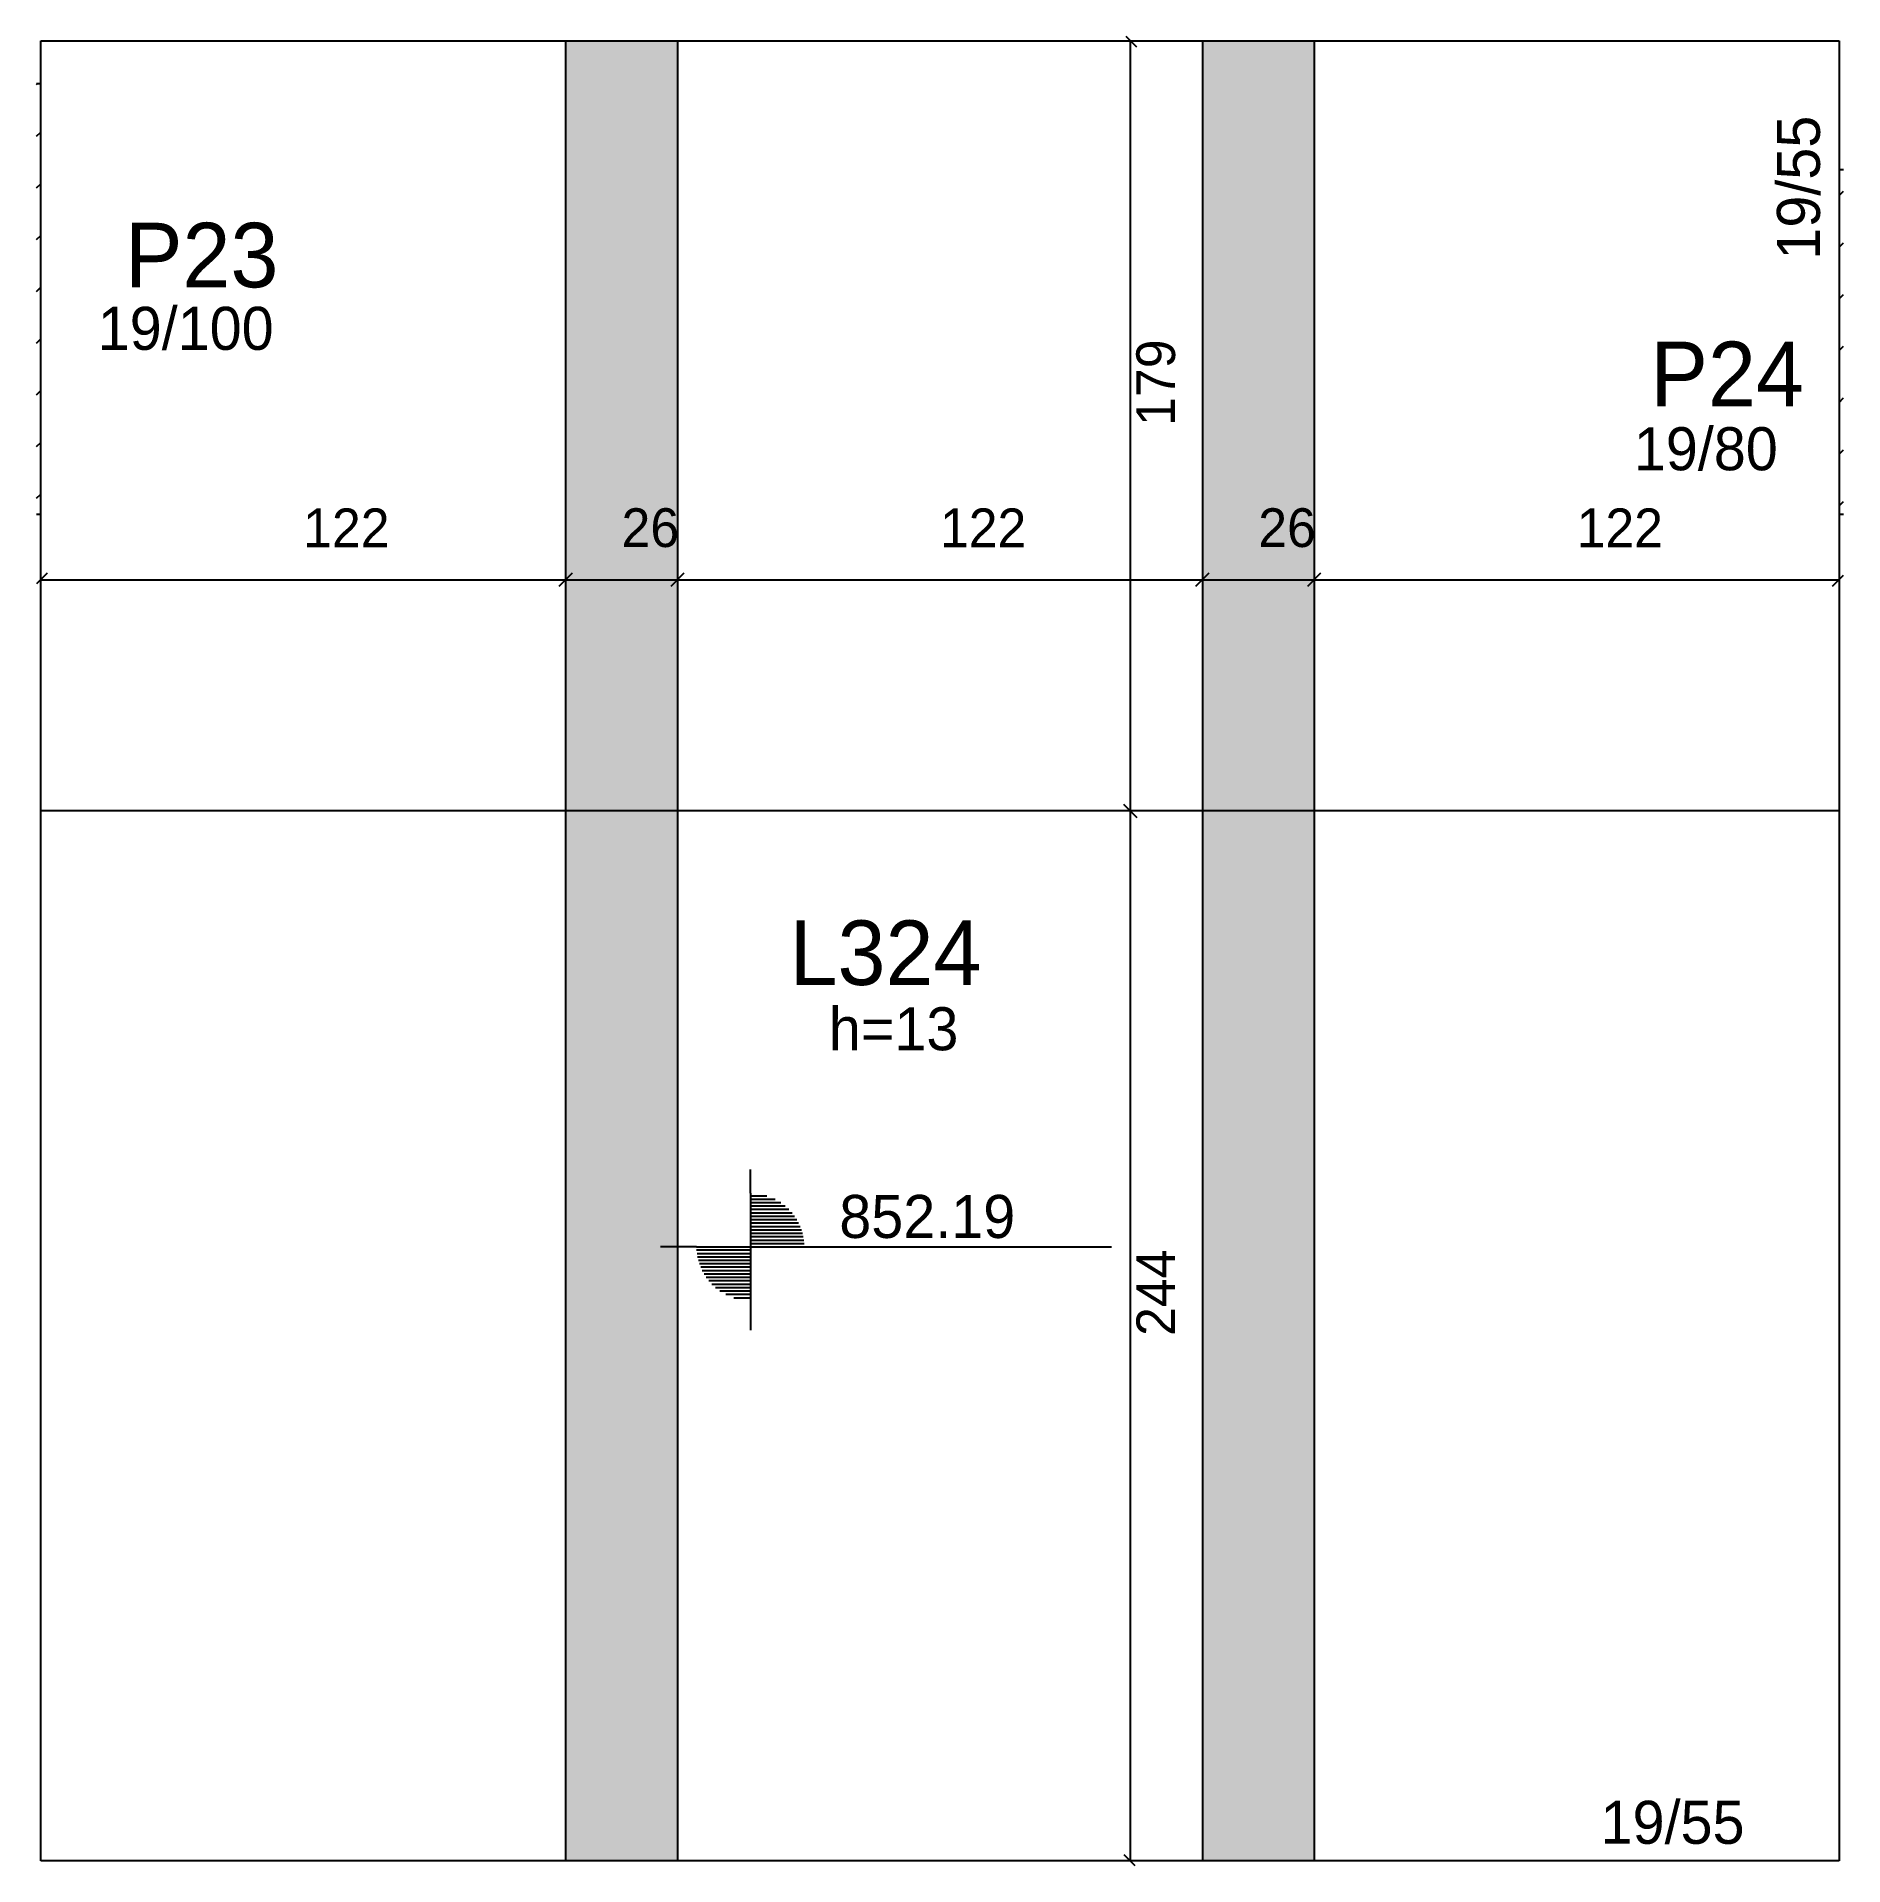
# Model space of a CAD drawing. Header units: metres. Extents: x 4914 to 5334, y 1667 to 2092.
import ezdxf

# ---------------------------------------------------------------- set-up
doc = ezdxf.new("R2010")
doc.units = ezdxf.units.M
for name, color, linetype in [('3', 7, 'Continuous'), ('4', 7, 'Continuous'), ('7', 7, 'Continuous'), ('9', 7, 'Continuous'), ('Hachura', 7, 'Continuous'), ('Painéis', 7, 'Continuous')]:
    doc.layers.add(name, color=color, linetype=linetype)

msp = doc.modelspace()

# ---------------------------------------------------------------- hatches: boundary and pattern name
at = {"layer": '9'}
h = msp.add_hatch(color=7, dxfattribs=at)
h.dxf.hatch_style = 1
h.paths.add_polyline_path([(5333.07, 1890.94), (5333.07, 1890.94), (5333.07, 2090.94), (5333.07, 2090.94), (5333.07, 1890.94)])
at = {"layer": 'Hachura'}
h = msp.add_hatch(color=7, dxfattribs=at)
h.dxf.hatch_style = 1
h.paths.add_polyline_path([(5037.08, 1667.94), (5063.08, 1667.94), (5063.08, 2090.94), (5037.08, 2090.94), (5037.08, 1667.94)])
h = msp.add_hatch(color=7, dxfattribs=at)
h.dxf.hatch_style = 1
h.paths.add_polyline_path([(5185.08, 1667.94), (5211.08, 1667.94), (5211.08, 2090.94), (5185.08, 2090.94), (5185.08, 1667.94)])

# ---------------------------------------------------------------- linework, layer by layer
at = {"layer": '3', "color": 3, "lineweight": 25}
for p, q in [((4914.1, 2080.78), (4914.26, 2080.94)), ((4914.1, 2068.76), (4915.07, 2069.72)), ((4914.1, 2056.73), (4915.07, 2057.7)), ((5333.07, 2054.97), (5334.1, 2056.01)), ((4914.1, 2044.71), (4915.07, 2045.68)), ((5333.07, 2042.95), (5334.1, 2043.98)), ((4914.1, 2032.69), (4915.07, 2033.66)), ((5333.07, 2030.93), (5334.1, 2031.96)), ((4914.1, 2020.67), (4915.07, 2021.64)), ((5333.07, 2018.91), (5334.1, 2019.94)), ((4914.1, 2008.65), (4915.07, 2009.62)), ((5333.07, 2006.89), (5334.1, 2007.92)), ((4914.1, 1996.63), (4915.07, 1997.6)), ((5333.07, 1994.87), (5334.1, 1995.9)), ((4914.1, 1984.61), (4915.07, 1985.58)), ((5333.07, 1982.85), (5334.1, 1983.88)), ((5080.03, 1823.15), (5080.03, 1828.65)), ((5080.03, 1823.15), (5080.03, 1798.15)), ((5080.03, 1822.54), (5083.88, 1822.54)), ((5080.03, 1821.75), (5085.78, 1821.75)), ((5080.03, 1820.95), (5087.1, 1820.95)), ((5080.03, 1820.16), (5088.14, 1820.16)), ((5080.03, 1819.37), (5088.99, 1819.37)), ((5080.03, 1818.57), (5089.7, 1818.57)), ((5080.03, 1817.78), (5090.3, 1817.78)), ((5080.03, 1816.99), (5090.8, 1816.99)), ((5080.03, 1816.2), (5091.23, 1816.2)), ((5080.03, 1815.4), (5091.59, 1815.4)), ((5067.53, 1810.65), (5059.11, 1810.65)), ((5067.53, 1810.65), (5092.53, 1810.65)), ((5080.03, 1814.61), (5091.89, 1814.61)), ((5080.03, 1813.82), (5092.12, 1813.82)), ((5080.03, 1813.02), (5092.3, 1813.02)), ((5080.03, 1812.23), (5092.43, 1812.23)), ((5080.03, 1811.44), (5092.53, 1811.44)), ((5092.53, 1810.65), (5163.96, 1810.65)), ((5080.03, 1809.85), (5067.53, 1809.85)), ((5080.03, 1809.06), (5067.63, 1809.06)), ((5080.03, 1808.27), (5067.76, 1808.27)), ((5080.03, 1807.47), (5067.94, 1807.47)), ((5080.03, 1806.68), (5068.18, 1806.68)), ((5080.03, 1805.89), (5068.47, 1805.89)), ((5080.03, 1805.1), (5068.83, 1805.1)), ((5080.03, 1804.3), (5069.26, 1804.3)), ((5080.03, 1803.51), (5069.77, 1803.51)), ((5080.03, 1802.72), (5070.37, 1802.72)), ((5080.03, 1801.92), (5071.08, 1801.92)), ((5080.03, 1801.13), (5071.92, 1801.13)), ((5080.03, 1800.34), (5072.96, 1800.34)), ((5080.03, 1799.55), (5074.28, 1799.55)), ((5080.03, 1798.75), (5076.18, 1798.75)), ((5080.03, 1798.15), (5080.03, 1791.28))]:
    msp.add_line(p, q, dxfattribs=at)
for points in [[(4915.07, 2090.94), (5333.07, 2090.94)], [(4915.07, 2080.94), (4915.07, 2090.94)], [(5333.07, 2090.94), (5333.07, 2060.94)], [(4915.07, 1667.94), (4915.07, 1980.94)], [(5333.07, 1980.94), (5333.07, 1667.94)], [(5333.07, 1667.94), (4915.07, 1667.94)]]:
    msp.add_lwpolyline(points, dxfattribs=at)
at = {"layer": '7', "color": 7, "lineweight": 25}
for points in [[(4915.07, 2080.94), (4914.1, 2080.94)], [(4915.07, 1980.94), (4915.07, 2080.94)], [(5334.1, 2060.94), (5333.07, 2060.94)], [(5333.07, 2060.94), (5333.07, 1980.94)], [(4914.1, 1980.94), (4915.07, 1980.94)], [(5333.07, 1980.94), (5334.1, 1980.94)]]:
    msp.add_lwpolyline(points, dxfattribs=at)
at = {"layer": 'Painéis', "color": 0, "lineweight": 25}
for p, q in [((5169.83, 2089.44), (5167.37, 2091.9)), ((4916.57, 1967.19), (4914.1, 1964.72)), ((5035.58, 1964.19), (5038.58, 1967.19)), ((5038.58, 1967.19), (5035.58, 1964.19)), ((5061.58, 1964.19), (5064.58, 1967.19)), ((5064.58, 1967.19), (5061.58, 1964.19)), ((5183.58, 1964.19), (5186.58, 1967.19)), ((5186.58, 1967.19), (5183.58, 1964.19)), ((5209.58, 1964.19), (5212.58, 1967.19)), ((5212.58, 1967.19), (5209.58, 1964.19)), ((5331.57, 1964.19), (5334.1, 1966.72)), ((5166.83, 1913.44), (5169.83, 1910.44)), ((5169.83, 1910.44), (5166.83, 1913.44)), ((5166.83, 1669.44), (5169.37, 1666.9))]:
    msp.add_line(p, q, dxfattribs=at)
at = {"layer": 'Painéis', "color": 200, "lineweight": 25}
for p, q in [((5037.08, 2090.94), (5037.08, 1667.94)), ((5063.08, 2090.94), (5063.08, 1667.94)), ((5185.08, 2090.94), (5185.08, 1667.94)), ((5211.08, 2090.94), (5211.08, 1667.94)), ((5332.98, 1911.94), (4914.98, 1911.94))]:
    msp.add_line(p, q, dxfattribs=at)
at = {"layer": 'Painéis', "color": 4, "lineweight": 25}
for p, q in [((5168.33, 2090.94), (5168.33, 1911.94)), ((4915.07, 1965.69), (5037.08, 1965.69)), ((5037.08, 1965.69), (5063.08, 1965.69)), ((5063.08, 1965.69), (5185.08, 1965.69)), ((5185.08, 1965.69), (5211.08, 1965.69)), ((5211.08, 1965.69), (5333.07, 1965.69)), ((5168.33, 1911.94), (5168.33, 1667.94))]:
    msp.add_line(p, q, dxfattribs=at)

# ---------------------------------------------------------------- texts
at = {"layer": '3', "color": 3, "lineweight": 25}
msp.add_text('19/55', height=10, rotation=90, dxfattribs=at).set_placement((5328.64, 2040.05))
for s, p in [('19/100', (4928.31, 2019.1)), ('19/80', (5285.38, 1991.12)), ('h=13', (5098.26, 1856.33)), ('852.19', (5100.69, 1812.71)), ('19/55', (5277.65, 1671.92))]:
    msp.add_text(s, height=10, dxfattribs=at).set_placement(p)
at = {"layer": '4', "color": 4, "lineweight": 25}
for s, p in [('P23', (4934.64, 2033.63)), ('P24', (5289.23, 2006.01)), ('L324', (5089.12, 1871.5))]:
    msp.add_text(s, height=15, dxfattribs=at).set_placement(p)
at = {"layer": 'Painéis', "color": 240, "lineweight": 25}
for s, p in [('179', (5178.73, 2001.44)), ('244', (5178.76, 1789.94))]:
    msp.add_text(s, height=9, rotation=90, dxfattribs=at).set_placement(p)
for s, p in [('122', (4976.07, 1973.24)), ('26', (5050.08, 1973.28)), ('122', (5124.08, 1973.24)), ('26', (5198.08, 1973.28)), ('122', (5272.07, 1973.24))]:
    msp.add_text(s, height=9, dxfattribs=at).set_placement(p)

doc.saveas('drawing.dxf')
